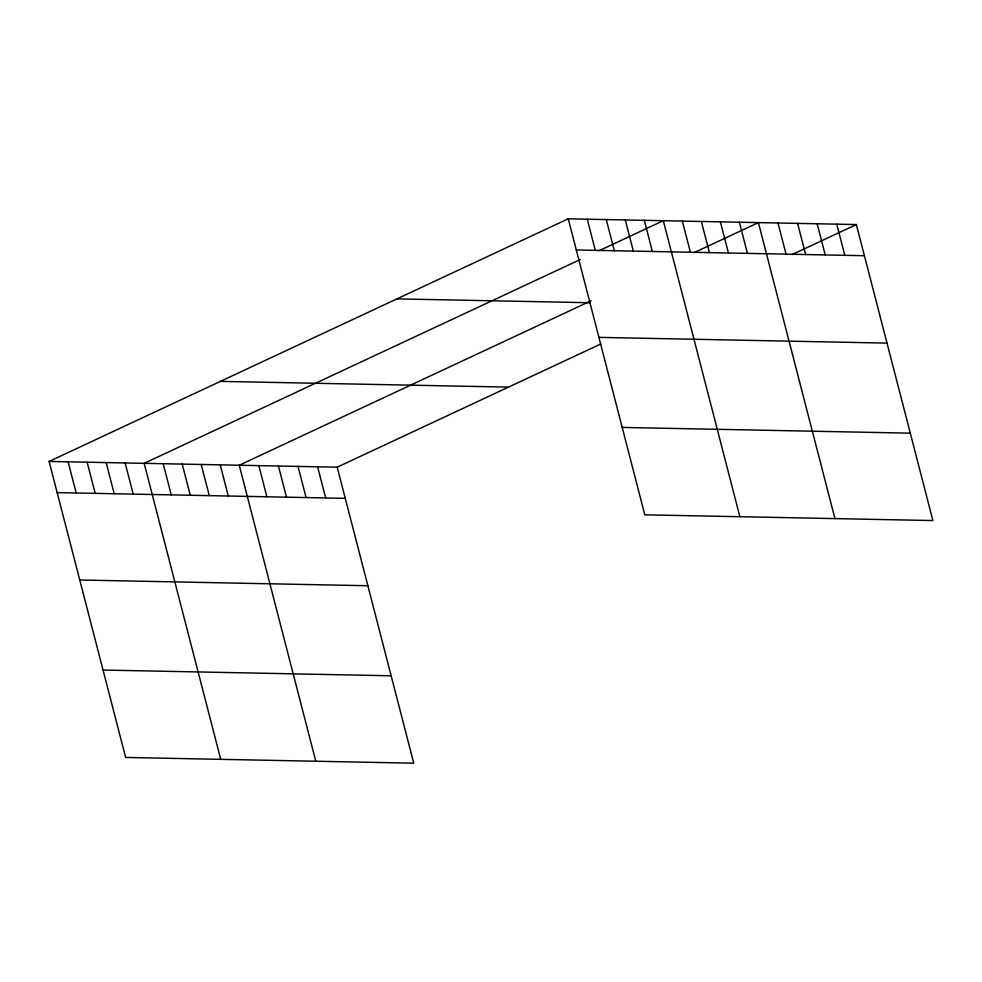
<?xml version="1.0" encoding="UTF-8"?>
<svg xmlns="http://www.w3.org/2000/svg" width="982" height="982" viewBox="0 0 982 982"><rect width="100%" height="100%" fill="white"/><g stroke="black" fill="none" stroke-linecap="round" stroke-linejoin="round"><path stroke-width="1.47" d="M49.1 461.442L337.207 467.187L413.753 763.186L125.647 757.441L49.1 461.442L568.247 218.814L856.353 224.559L932.9 520.558L644.793 514.813L568.247 218.814M580.337 259.494L144.17 463.332L220.729 759.344M599.069 250.729L663.316 220.705L739.876 516.716M591.09 300.799L239.252 465.235L315.799 761.234M694.151 252.632L758.399 222.607L834.946 518.606M337.207 467.187L600.91 343.933M792.106 254.584L856.353 224.559M576.299 249.968L864.406 255.713M396.924 298.884L590.084 302.726M598.91 337.366L887.004 343.111M220.422 381.372L508.516 387.117M622.195 427.416L910.302 433.16M57.152 492.608L345.259 498.34M79.763 580.006L367.869 585.738M103.049 670.043L391.155 675.788M836.762 224.166L844.815 255.32M817.171 223.773L825.224 254.927M797.58 223.38L805.633 254.547M777.99 222.988L786.042 254.154M739.372 222.227L747.437 253.381M720.358 221.846L728.423 253M701.344 221.466L709.409 252.62M682.33 221.085L690.395 252.251M644.302 220.324L652.367 251.49M625.288 219.943L633.341 251.11M606.275 219.575L614.327 250.729M587.261 219.195L595.313 250.349M317.616 466.794L325.668 497.948M298.025 466.401L306.077 497.567M278.434 466.008L286.486 497.174M258.843 465.628L266.895 496.782M220.238 464.854L228.29 496.008M201.224 464.474L209.276 495.628M182.21 464.093L190.263 495.259M163.184 463.713L171.249 494.879M125.156 462.964L133.221 494.118M106.142 462.583L114.207 493.737M87.128 462.203L95.193 493.357M68.114 461.822L76.179 492.976"/></g></svg>
